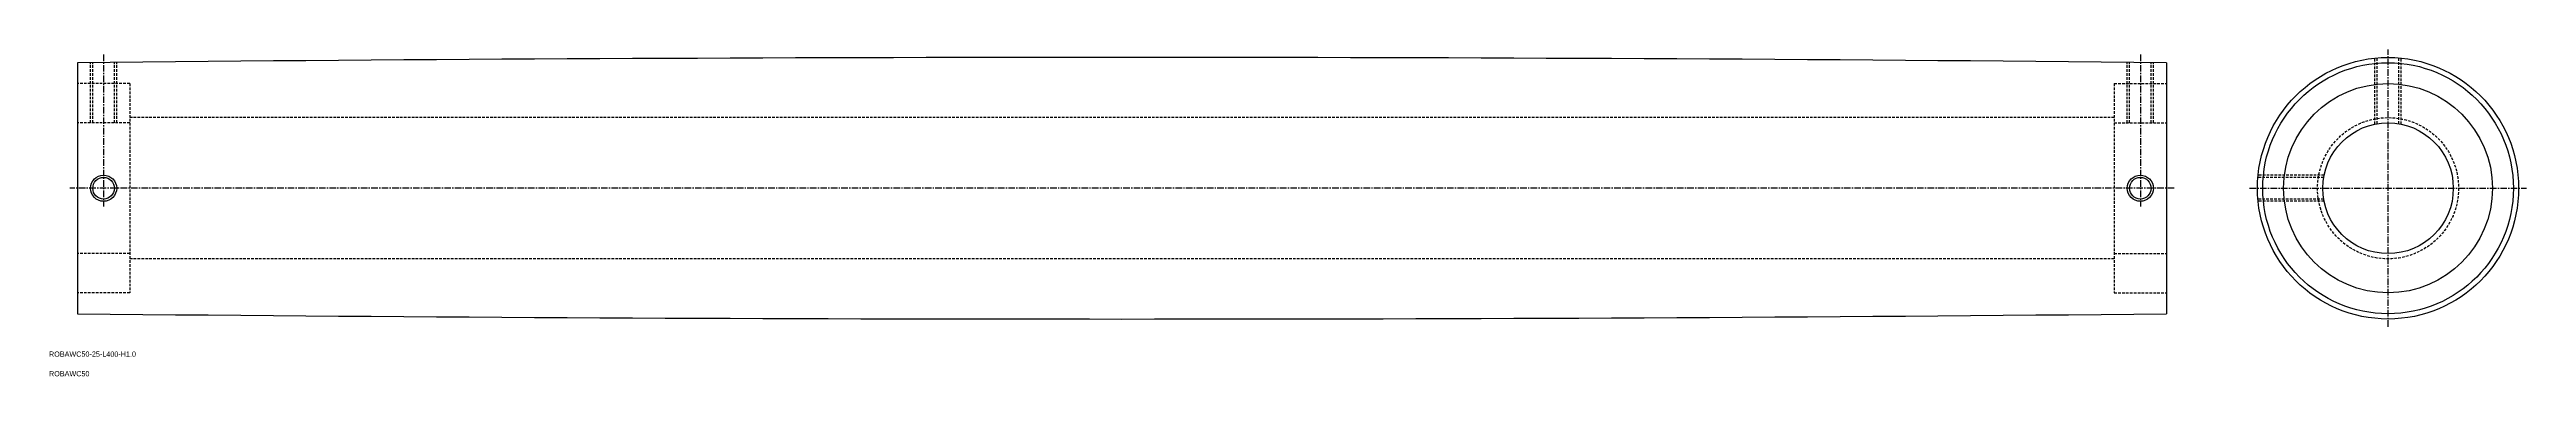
# Model space of a CAD drawing. Extents: x 32 to 506, y -10 to 52.
import ezdxf

# ---------------------------------------------------------------- set-up
doc = ezdxf.new("R2010")
doc.units = 0
doc.linetypes.add('CENTER', pattern=[2, 1.25, -0.25, 0.25, -0.25])
doc.linetypes.add('DASHED', pattern=[0.75, 0.5, -0.25])
doc.layers.get('0').update_dxf_attribs({"linetype": 'CONTINUOUS'})
doc.layers.add('CENTER', color=1, linetype='CENTER')

msp = doc.modelspace()

# ---------------------------------------------------------------- linework, layer by layer
at = {"color": 7, "linetype": 'CONTINUOUS'}
for p, q in [((37.21, 49.85), (37.21, 1.85)), ((437.21, 49.85), (437.21, 1.85))]:
    msp.add_line(p, q, dxfattribs=at)
at = {"color": 3, "linetype": 'DASHED'}
for p, q in [((39.71, 38.35), (39.71, 49.88)), ((40.14, 38.35), (40.14, 49.88)), ((44.27, 38.35), (44.27, 49.92)), ((44.71, 38.35), (44.71, 49.93)), ((429.71, 38.35), (429.71, 49.93)), ((430.14, 38.35), (430.14, 49.92)), ((434.27, 38.35), (434.27, 49.88)), ((434.71, 38.35), (434.71, 49.88)), ((477.14, 38.1), (477.14, 50.73)), ((477.58, 38.18), (477.58, 50.77)), ((481.71, 38.18), (481.71, 50.77)), ((482.14, 38.1), (482.14, 50.73)), ((47.21, 45.85), (37.21, 45.85)), ((47.21, 45.85), (47.21, 5.85)), ((427.21, 45.85), (437.21, 45.85)), ((427.21, 45.85), (427.21, 5.85)), ((47.21, 38.35), (37.21, 38.35)), ((427.21, 39.35), (47.21, 39.35)), ((427.21, 38.35), (437.21, 38.35)), ((467.32, 27.92), (454.73, 27.92)), ((467.32, 23.79), (454.73, 23.79)), ((467.4, 28.35), (454.77, 28.35)), ((467.4, 23.35), (454.77, 23.35)), ((47.21, 13.35), (37.21, 13.35)), ((427.21, 12.35), (47.21, 12.35)), ((427.21, 13.35), (437.21, 13.35)), ((47.21, 5.85), (37.21, 5.85)), ((427.21, 5.85), (437.21, 5.85))]:
    msp.add_line(p, q, dxfattribs=at)
at = {"color": 7, "linetype": 'CONTINUOUS'}
for centre, radius in [((479.64, 25.85), 25), ((479.64, 25.85), 24), ((479.64, 25.85), 20), ((479.64, 25.85), 12.5), ((42.21, 25.85), 2.07), ((432.21, 25.85), 2.07)]:
    msp.add_circle(centre, radius, dxfattribs=at)
at = {"color": 3, "linetype": 'DASHED'}
msp.add_circle((479.64, 25.85), 13.5, dxfattribs=at)
at = {"color": 3, "linetype": 'CONTINUOUS'}
for centre in [(42.21, 25.85), (432.21, 25.85)]:
    msp.add_circle(centre, 2.5, dxfattribs=at)
at = {"color": 7, "linetype": 'CONTINUOUS'}
for centre, start, end in [((237.21, -19949.65), 89.427047, 90.572953), ((237.21, 20001.35), 269.427047, 270.572953)]:
    msp.add_arc(centre, 20000.5, start, end, dxfattribs=at)
at = {"layer": 'CENTER', "color": 1, "linetype": 'CENTER'}
for p, q in [((479.64, -0.65), (479.64, 52.35)), ((42.21, 51.4), (42.21, 22.35)), ((432.21, 51.4), (432.21, 22.35)), ((438.71, 25.85), (35.71, 25.85)), ((453.14, 25.85), (506.14, 25.85))]:
    msp.add_line(p, q, dxfattribs=at)

# ---------------------------------------------------------------- texts
at = {"color": 7, "linetype": 'CONTINUOUS'}
for s, p in [('ROBAWC50-25-L400-H1.0', (31.75, -6.36)), ('ROBAWC50', (31.75, -10.11))]:
    msp.add_text(s, height=1, dxfattribs=at).set_placement(p)

doc.saveas('drawing.dxf')
